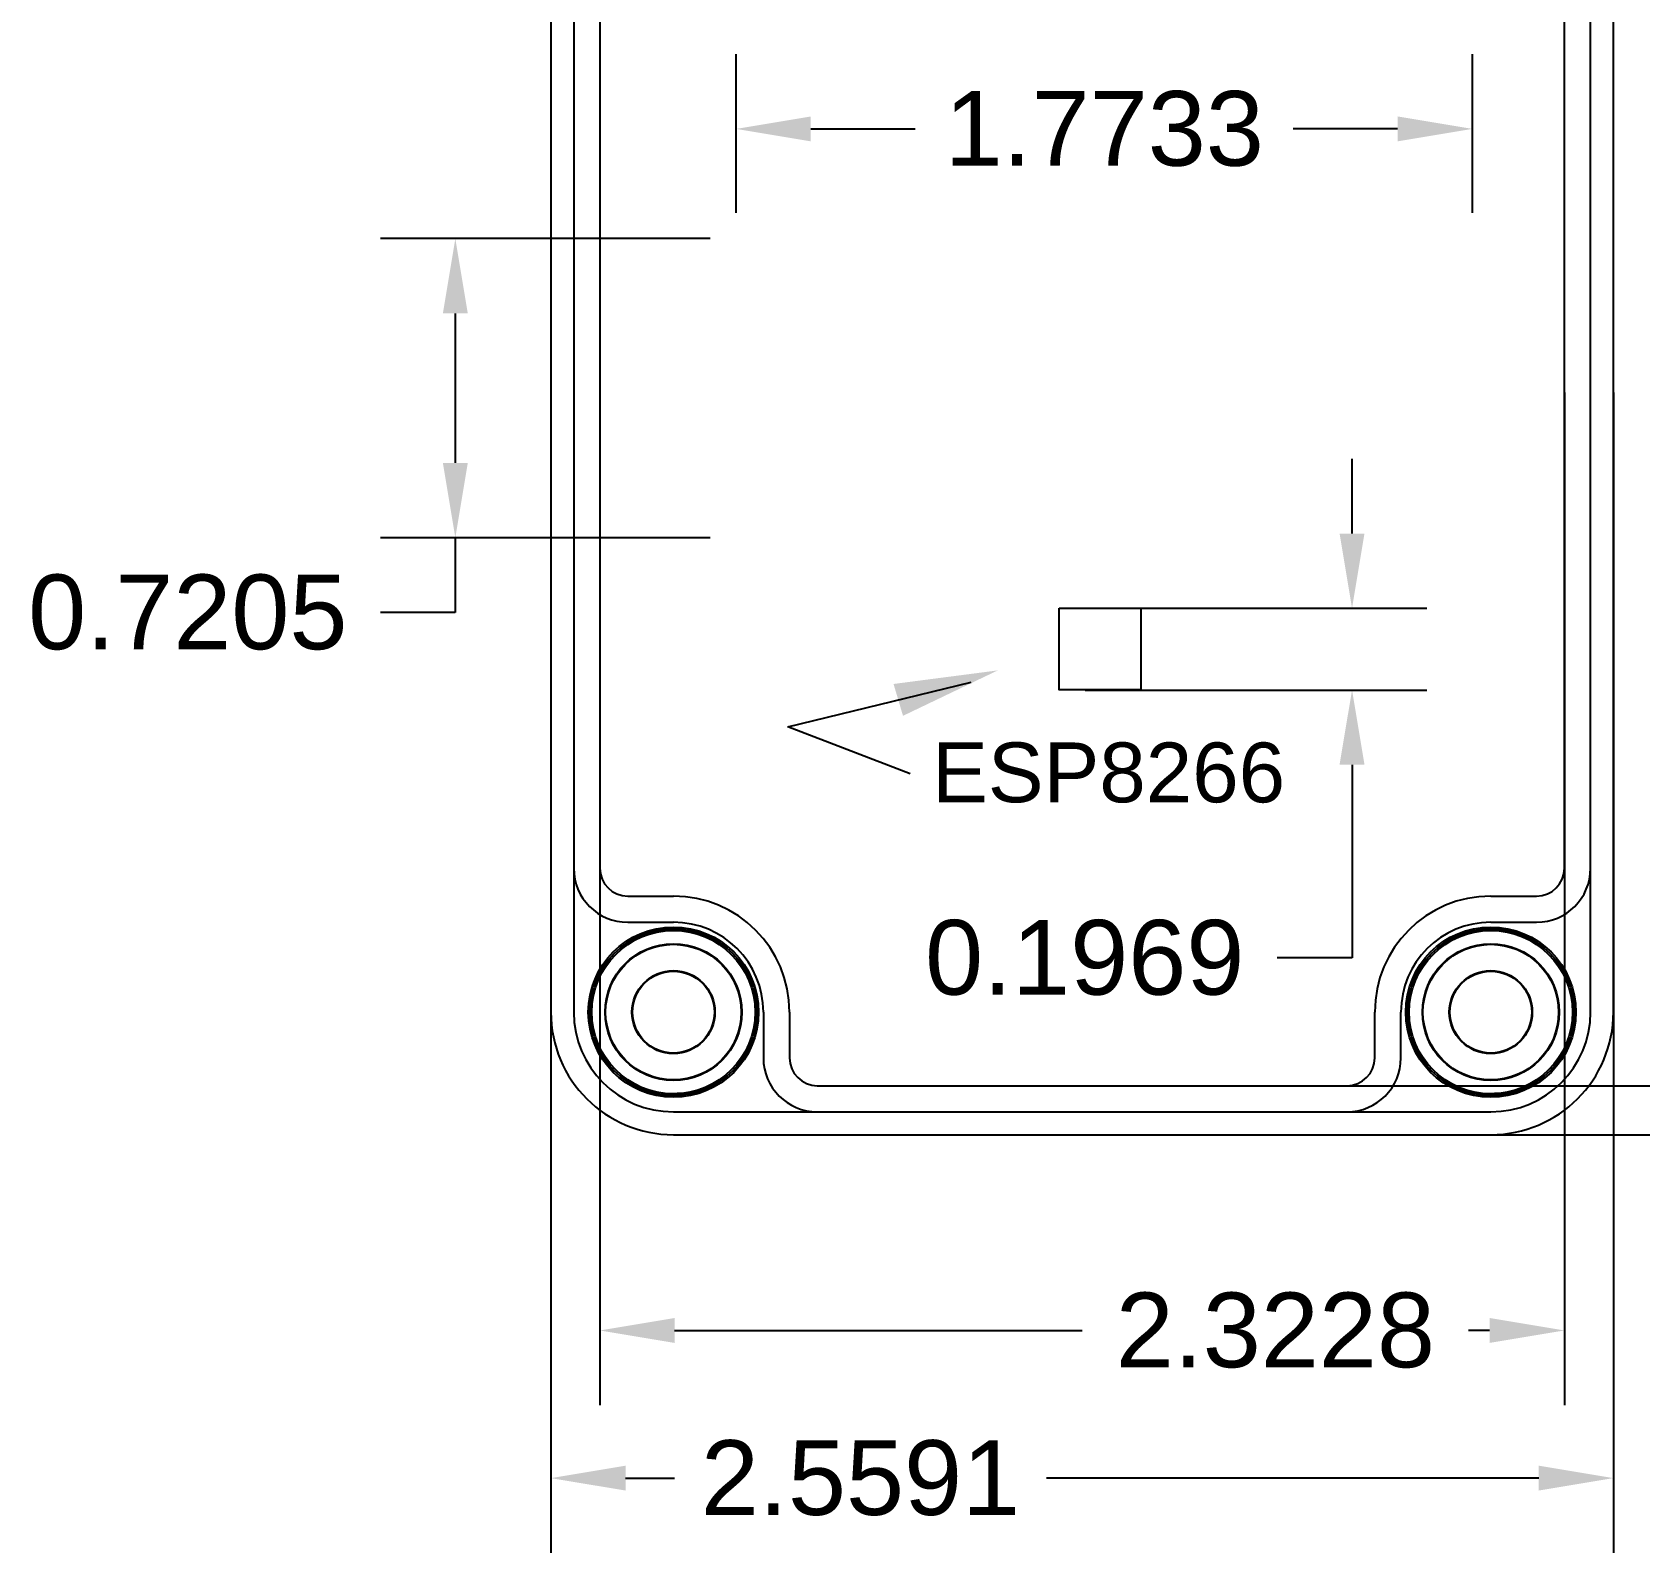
# Model space of a CAD drawing. Header units: inches. Extents: x 6.62 to 12.98, y -0.37 to 5.21.
# Drawn here: x 6.62 to 10.492, y -0.366 to 3.298 of the extents above; entities that cross this region are included whole.
import ezdxf

# ---------------------------------------------------------------- set-up
doc = ezdxf.new("R2010")
doc.units = ezdxf.units.IN
doc.header["$MEASUREMENT"] = 0
doc.linetypes.add('SLD-DASHED', pattern=[0.075, 0.05, -0.025])
doc.linetypes.add('SLD-SOLID', pattern=[0])
doc.layers.add('Dim', color=3, linetype='Continuous')
doc.layers.add('SLD-0', color=7, linetype='SLD-SOLID')
doc.styles.get("Standard").update_dxf_attribs({"font": 'arial.ttf'})
doc.dimstyles.get("Standard").update_dxf_attribs({"dimtxt": 0.18, "dimasz": 0.18, "dimexe": 0.18, "dimexo": 0.0625, "dimgap": 0.09, "dimtad": 0, "dimtih": 1, "dimtoh": 1, "dimdec": 4, "dimzin": 0, "dimdsep": 46, "dimtxsty": 'Standard', "dimcen": 0.09, "dimadec": 0, "dimazin": 0, "dimtfac": 1, "dimtdec": 4, "dimtofl": 0, "dimtmove": 0, "dimatfit": 3, "dimfxl": 1, "dimtolj": 1, "dimtzin": 0, "dimarcsym": 0})

# ---------------------------------------------------------------- blocks, each defined once
blk = doc.blocks.new('*D17')
at = {"layer": 'Defpoints', "color": 0, "transparency": 16777216}
for p in [(9.1488, 4.2243), (9.1488, 0.7597), (11.3009, 0.7597)]:
    blk.add_point(p, dxfattribs=at)
at = {"layer": 'Dim', "color": 0, "lineweight": -2, "transparency": 16777216}
for p, q in [((9.2113, 4.2243), (11.4809, 4.2243)), ((11.3009, 4.0443), (11.3009, 2.6739)), ((11.3009, 0.9397), (11.3009, 2.31)), ((9.2113, 0.7597), (11.4809, 0.7597))]:
    blk.add_line(p, q, dxfattribs=at)
at = {"layer": 'Dim', "color": 0, "transparency": 16777216}
for points in [[(11.2709, 4.0443), (11.3309, 4.0443), (11.3009, 4.2243)], [(11.2709, 0.9397), (11.3309, 0.9397), (11.3009, 0.7597)]]:
    blk.add_solid(points, dxfattribs=at)
at = {"layer": 'Dim', "color": 0, "transparency": 16777216, "insert": (11.3009, 2.492), "char_height": 0.18, "attachment_point": 5}
blk.add_mtext('\\A1;3.4646', dxfattribs=at)
blk = doc.blocks.new('*D18')
at = {"layer": 'Defpoints', "color": 0, "transparency": 16777216}
for p in [(9.1488, 4.3424), (9.1488, 0.6416), (12.2436, 0.6416)]:
    blk.add_point(p, dxfattribs=at)
at = {"layer": 'Dim', "color": 0, "lineweight": -2, "transparency": 16777216}
for p, q in [((9.2113, 4.3424), (12.4236, 4.3424)), ((12.2436, 4.1624), (12.2436, 3.7685)), ((12.2436, 0.8216), (12.2436, 3.4046)), ((9.2113, 0.6416), (12.4236, 0.6416))]:
    blk.add_line(p, q, dxfattribs=at)
at = {"layer": 'Dim', "color": 0, "transparency": 16777216}
for points in [[(12.2136, 4.1624), (12.2736, 4.1624), (12.2436, 4.3424)], [(12.2136, 0.8216), (12.2736, 0.8216), (12.2436, 0.6416)]]:
    blk.add_solid(points, dxfattribs=at)
at = {"layer": 'Dim', "color": 0, "transparency": 16777216, "insert": (12.2436, 3.5865), "char_height": 0.18, "attachment_point": 5}
blk.add_mtext('\\A1;3.7008', dxfattribs=at)
blk = doc.blocks.new('*D19')
at = {"layer": 'Defpoints', "color": 0, "transparency": 16777216}
for p in [(7.9874, 2.492), (10.3102, 2.492), (10.3102, 0.17)]:
    blk.add_point(p, dxfattribs=at)
at = {"layer": 'Dim', "color": 0, "lineweight": -2, "transparency": 16777216}
for p, q in [((7.9874, 2.4295), (7.9874, -0.01)), ((10.3102, 2.4295), (10.3102, -0.01)), ((8.1674, 0.17), (9.1488, 0.17)), ((10.1302, 0.17), (10.0795, 0.17))]:
    blk.add_line(p, q, dxfattribs=at)
at = {"layer": 'Dim', "color": 0, "transparency": 16777216}
for points in [[(8.1674, 0.2), (8.1674, 0.14), (7.9874, 0.17)], [(10.1302, 0.2), (10.1302, 0.14), (10.3102, 0.17)]]:
    blk.add_solid(points, dxfattribs=at)
at = {"layer": 'Dim', "color": 0, "transparency": 16777216, "insert": (9.6142, 0.17), "char_height": 0.18, "attachment_point": 5}
blk.add_mtext('\\A1;2.3228', dxfattribs=at)
blk = doc.blocks.new('*D20')
at = {"layer": 'Defpoints', "color": 0, "transparency": 16777216}
for p in [(7.8693, 2.492), (10.4283, 2.492), (7.8693, -0.1857)]:
    blk.add_point(p, dxfattribs=at)
at = {"layer": 'Dim', "color": 0, "lineweight": -2, "transparency": 16777216}
for p, q in [((7.8693, 2.4295), (7.8693, -0.3657)), ((10.4283, 2.4295), (10.4283, -0.3657)), ((8.0493, -0.1857), (8.1673, -0.1857)), ((10.2483, -0.1857), (9.0629, -0.1857))]:
    blk.add_line(p, q, dxfattribs=at)
at = {"layer": 'Dim', "color": 0, "transparency": 16777216}
for points in [[(8.0493, -0.1557), (8.0493, -0.2157), (7.8693, -0.1857)], [(10.2483, -0.1557), (10.2483, -0.2157), (10.4283, -0.1857)]]:
    blk.add_solid(points, dxfattribs=at)
at = {"layer": 'Dim', "color": 0, "transparency": 16777216, "insert": (8.6151, -0.1857), "char_height": 0.18, "attachment_point": 5}
blk.add_mtext('\\A1;2.5591', dxfattribs=at)
blk = doc.blocks.new('*D24')
at = {"layer": 'Defpoints', "color": 0, "transparency": 16777216}
for p in [(10.0886, 3.0646), (8.3153, 2.8003), (10.0886, 2.8003)]:
    blk.add_point(p, dxfattribs=at)
at = {"layer": 'Dim', "color": 0, "lineweight": -2, "transparency": 16777216}
for p, q in [((8.3153, 2.8628), (8.3153, 3.2446)), ((10.0886, 2.8628), (10.0886, 3.2446)), ((8.4953, 3.0646), (8.7468, 3.0646)), ((9.9086, 3.0646), (9.6572, 3.0646))]:
    blk.add_line(p, q, dxfattribs=at)
at = {"layer": 'Dim', "color": 0, "transparency": 16777216}
for points in [[(8.4953, 3.0946), (8.4953, 3.0346), (8.3153, 3.0646)], [(9.9086, 3.0946), (9.9086, 3.0346), (10.0886, 3.0646)]]:
    blk.add_solid(points, dxfattribs=at)
at = {"layer": 'Dim', "color": 0, "transparency": 16777216, "insert": (9.202, 3.0646), "char_height": 0.18, "attachment_point": 5}
blk.add_mtext('\\A1;1.7733', dxfattribs=at)
blk = doc.blocks.new('*D25')
at = {"layer": 'Defpoints', "color": 0, "transparency": 16777216}
for p in [(8.3153, 2.8003), (7.6392, 2.0798), (8.3153, 2.0798)]:
    blk.add_point(p, dxfattribs=at)
at = {"layer": 'Dim', "color": 0, "lineweight": -2, "transparency": 16777216}
for p, q in [((8.2528, 2.8003), (7.4592, 2.8003)), ((7.6392, 2.6203), (7.6392, 2.2598)), ((8.2528, 2.0798), (7.4592, 2.0798)), ((7.6392, 2.0798), (7.6392, 1.8998)), ((7.6392, 1.8998), (7.4592, 1.8998))]:
    blk.add_line(p, q, dxfattribs=at)
at = {"layer": 'Dim', "color": 0, "transparency": 16777216}
for points in [[(7.6092, 2.6203), (7.6692, 2.6203), (7.6392, 2.8003)], [(7.6092, 2.2598), (7.6692, 2.2598), (7.6392, 2.0798)]]:
    blk.add_solid(points, dxfattribs=at)
at = {"layer": 'Dim', "color": 0, "transparency": 16777216, "insert": (6.9949, 1.8998), "char_height": 0.18, "attachment_point": 5}
blk.add_mtext('\\A1;0.7205', dxfattribs=at)
blk = doc.blocks.new('*D26')
at = {"layer": 'Defpoints', "color": 0, "transparency": 16777216}
for p in [(9.0933, 1.9098), (9.0933, 1.7129), (9.7988, 1.7129)]:
    blk.add_point(p, dxfattribs=at)
at = {"layer": 'Dim', "color": 0, "lineweight": -2, "transparency": 16777216}
for p, q in [((9.7988, 2.0898), (9.7988, 2.2698)), ((9.1558, 1.9098), (9.9788, 1.9098)), ((9.1558, 1.7129), (9.9788, 1.7129)), ((9.7988, 1.5329), (9.7988, 1.0677)), ((9.7988, 1.0677), (9.6188, 1.0677))]:
    blk.add_line(p, q, dxfattribs=at)
at = {"layer": 'Dim', "color": 0, "transparency": 16777216}
for points in [[(9.7688, 2.0898), (9.8288, 2.0898), (9.7988, 1.9098)], [(9.7688, 1.5329), (9.8288, 1.5329), (9.7988, 1.7129)]]:
    blk.add_solid(points, dxfattribs=at)
at = {"layer": 'Dim', "color": 0, "transparency": 16777216, "insert": (9.155, 1.0677), "char_height": 0.18, "attachment_point": 5}
blk.add_mtext('\\A1;0.1969', dxfattribs=at)

msp = doc.modelspace()

# ---------------------------------------------------------------- linework, layer by layer
at = {"layer": 'SLD-0', "color": 7, "linetype": 'SLD-SOLID'}
for p, q in [((7.86929, 4.04709), (7.86929, 0.93685)), ((10.42835, 0.93685), (10.42835, 4.04709)), ((7.92441, 3.70063), (7.92441, 1.28331)), ((7.9874, 3.70063), (7.9874, 1.28331)), ((10.31024, 1.28331), (10.31024, 3.70063)), ((10.37323, 1.28331), (10.37323, 3.70063)), ((7.92441, 1.28331), (7.92441, 0.93685)), ((10.37323, 0.93685), (10.37323, 1.28331)), ((8.05433, 1.21638), (8.16457, 1.21638)), ((10.13307, 1.21638), (10.24331, 1.21638)), ((8.05433, 1.15339), (8.16457, 1.15339)), ((10.13307, 1.15339), (10.24331, 1.15339)), ((8.3811, 0.93685), (8.3811, 0.82662)), ((8.44409, 0.93685), (8.44409, 0.82662)), ((9.85354, 0.82662), (9.85354, 0.93685)), ((9.91653, 0.82662), (9.91653, 0.93685)), ((8.51102, 0.75969), (9.78661, 0.75969)), ((8.16457, 0.6967), (8.51102, 0.6967)), ((8.51102, 0.6967), (9.78661, 0.6967)), ((9.78661, 0.6967), (10.13307, 0.6967)), ((8.16457, 0.64158), (10.13307, 0.64158))]:
    msp.add_line(p, q, dxfattribs=at)
at = {"layer": 'SLD-0'}
for p, q in [((8.43992, 1.62439), (8.88121, 1.73164)), ((8.73432, 1.51057), (8.43992, 1.62439))]:
    msp.add_line(p, q, dxfattribs=at)
msp.add_lwpolyline([(9.09333, 1.90977), (9.29018, 1.90977), (9.29018, 1.71292), (9.09333, 1.71292)], close=True, dxfattribs=at)
at = {"layer": 'SLD-0', "color": 7, "linetype": 'SLD-SOLID'}
for centre, radius in [((8.16457, 0.93685), 0.20508), ((8.16457, 0.93685), 0.20079), ((8.16457, 0.93685), 0.19685), ((10.13307, 0.93685), 0.20508), ((10.13307, 0.93685), 0.20079), ((10.13307, 0.93685), 0.19685), ((8.16457, 0.93685), 0.16488), ((8.16457, 0.93685), 0.16339), ((10.13307, 0.93685), 0.16488), ((10.13307, 0.93685), 0.16339), ((8.16457, 0.93685), 0.09997), ((8.16457, 0.93685), 0.09843), ((10.13307, 0.93685), 0.09997), ((10.13307, 0.93685), 0.09843)]:
    msp.add_circle(centre, radius, dxfattribs=at)
at = {"layer": 'SLD-0', "color": 7, "linetype": 'SLD-DASHED'}
for centre in [(8.16457, 0.93685), (10.13307, 0.93685)]:
    msp.add_circle(centre, 0.19685, dxfattribs=at)
at = {"layer": 'SLD-0', "color": 7, "linetype": 'SLD-SOLID'}
for centre, radius, start, end in [((8.05433, 1.28331), 0.12992, 180, 270), ((8.05433, 1.28331), 0.06693, 180, 270), ((10.24331, 1.28331), 0.06693, 270, 360), ((10.24331, 1.28331), 0.12992, 270, 0), ((8.16457, 0.93685), 0.27953, 0, 90), ((10.13307, 0.93685), 0.27953, 90, 180), ((8.16457, 0.93685), 0.21654, 0, 90), ((10.13307, 0.93685), 0.21654, 90, 180), ((8.16457, 0.93685), 0.29528, 180, 270), ((8.16457, 0.93685), 0.24016, 180, 270), ((10.13307, 0.93685), 0.24016, 270, 0), ((10.13307, 0.93685), 0.29528, 270, 0), ((8.51102, 0.82662), 0.12992, 180, 270), ((8.51102, 0.82662), 0.06693, 180, 270), ((9.78661, 0.82662), 0.06693, 270, 360), ((9.78661, 0.82662), 0.12992, 270, 0)]:
    msp.add_arc(centre, radius, start, end, dxfattribs=at)
msp.add_solid([(8.94568, 1.76014), (8.71737, 1.65071), (8.69462, 1.72741)], dxfattribs=at)

# ---------------------------------------------------------------- texts
at = {"layer": 'SLD-0'}
msp.add_text('ESP8266 ', height=0.144048, rotation=359.9757, dxfattribs=at).set_placement((8.78749, 1.44256))

# ---------------------------------------------------------------- dimensions: what is measured, and where the dimension line sits
at = {"layer": 'Dim'}
for base, p1, p2, picture, middle in [((12.24357, 0.64158), (9.14882, 4.34236), (9.14882, 0.64158), '*D18', (12.24357, 3.58655)), ((9.7987902, 1.7129179), (9.0933305, 1.9097683), (9.0933305, 1.7129179), '*D26', (9.1549771, 1.0677189))]:
    dim = msp.add_linear_dim(base=base, p1=p1, p2=p2, angle=90, dimstyle='Standard', dxfattribs=at)
    dim.commit()
    dim.dimension.update_dxf_attribs({"geometry": picture, "text_midpoint": middle, "dimtype": 160})
for base, p1, p2, picture, middle in [((11.30095, 0.75969), (9.14882, 4.22425), (9.14882, 0.75969), '*D17', (11.30095, 2.49197)), ((7.63921, 2.0798), (8.31535, 2.80031), (8.31535, 2.0798), '*D25', (6.99491, 1.8998))]:
    dim = msp.add_linear_dim(base=base, p1=p1, p2=p2, angle=90, dimstyle='Standard', dxfattribs=at)
    dim.commit()
    dim.dimension.update_dxf_attribs({"geometry": picture, "text_midpoint": middle})
dim = msp.add_linear_dim(base=(10.08864, 3.06461), p1=(8.31535, 2.80031), p2=(10.08864, 2.80031), dimstyle='Standard', dxfattribs=at)
dim.commit()
dim.dimension.update_dxf_attribs({"geometry": '*D24', "text_midpoint": (9.202, 3.06461)})
for base, p1, p2, picture, middle in [((7.86929, -0.18574), (10.42835, 2.49197), (7.86929, 2.49197), '*D20', (8.61514, -0.18574)), ((10.31024, 0.17003), (7.9874, 2.49197), (10.31024, 2.49197), '*D19', (9.61417, 0.17003))]:
    dim = msp.add_linear_dim(base=base, p1=p1, p2=p2, dimstyle='Standard', dxfattribs=at)
    dim.commit()
    dim.dimension.update_dxf_attribs({"geometry": picture, "text_midpoint": middle, "dimtype": 160})

doc.saveas('drawing.dxf')
